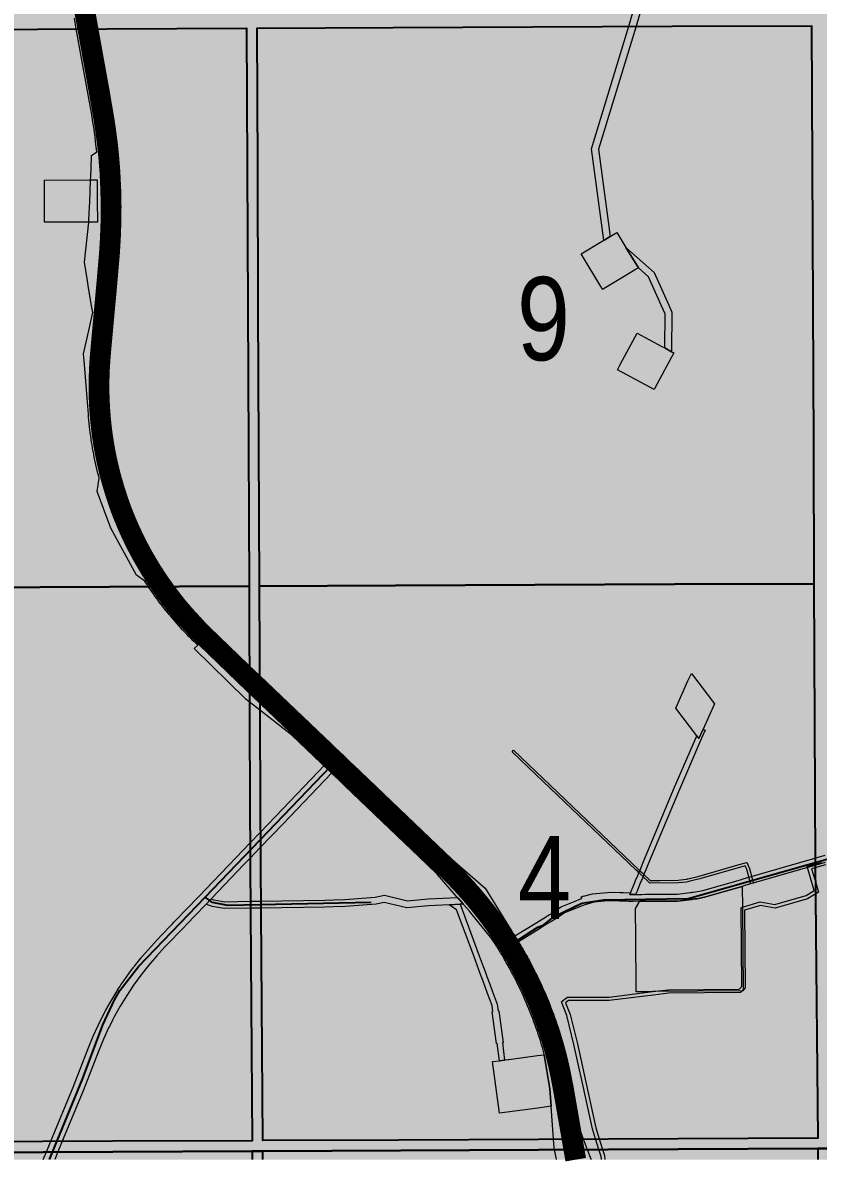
# Model space of a CAD drawing. Extents: x 351064 to 358960, y 6048061 to 6054858.
# Drawn here: x 353499.4 to 353575.8, y 6050431.8 to 6050542.1 of the extents above; entities that cross this region are included whole.
import ezdxf
from ezdxf.enums import TextEntityAlignment as Align

# ---------------------------------------------------------------- set-up
doc = ezdxf.new("R2010")
doc.units = 0
doc.header["$LTSCALE"] = 5
doc.linetypes.add('DASHED2', pattern=[9.525, 6.35, -3.175])
doc.layers.add('AS-ROUTEMAP', color=35, linetype='Continuous', lineweight=0)
for name, color, linetype in [('RoadSeg', 57, 'DASHED2'), ('ROUTE-MAP-HWY', 2, 'Continuous'), ('Townships', 57, 'Continuous')]:
    doc.layers.add(name, color=color, linetype=linetype)
doc.layers.add('ROUTE-MAP-BACKGROUND-H', color=7, linetype='Continuous', true_color=0xf0ebff)
doc.layers.add('Sections', color=7, linetype='Continuous', true_color=0xa75418)
doc.styles.add('120', font='ARIALN.TTF', dxfattribs={"height": 13})

msp = doc.modelspace()

# ---------------------------------------------------------------- hatches: boundary and pattern name
at = {"layer": 'ROUTE-MAP-BACKGROUND-H'}
h = msp.add_hatch(color=256, dxfattribs=at)
h.dxf.hatch_style = 1
h.paths.add_polyline_path([(352109.337, 6051083.716), (353736.796, 6051083.637), (353740.383, 6050432.833), (352105.91, 6050432.833)])

# ---------------------------------------------------------------- linework, layer by layer
at = {"layer": 'AS-ROUTEMAP', "flags": 128}
for points in [[(353555.312, 6050521.237), (353555.219, 6050521.181), (353554.029, 6050529.981), (353557.616, 6050541.748), (353557.923, 6050542.755), (353560.803, 6050552.206), (353560.608, 6050552.351), (353560.584, 6050552.369), (353560.621, 6050552.394), (353560.969, 6050552.624), (353560.99, 6050552.638), (353561.79, 6050553.166), (353561.197, 6050551.215), (353559.792, 6050546.593), (353558.622, 6050542.758), (353558.315, 6050541.751), (353554.709, 6050529.927), (353555.841, 6050521.555), (353555.312, 6050521.237)], [(353505.754, 6050522.928), (353501.5, 6050522.909), (353501.491, 6050524.94), (353501.49, 6050525.222), (353501.488, 6050525.735), (353501.485, 6050526.258), (353501.482, 6050526.972), (353505.923, 6050526.991), (353506.561, 6050526.994), (353506.57, 6050524.963), (353506.579, 6050522.931), (353505.754, 6050522.928)], [(353557.008, 6050517.601), (353555.101, 6050516.445), (353554.916, 6050516.753), (353553.04, 6050519.87), (353555.064, 6050521.087), (353555.219, 6050521.181), (353555.312, 6050521.237), (353555.841, 6050521.555), (353556.467, 6050521.931), (353557.342, 6050520.477), (353558.558, 6050518.541), (353558.319, 6050518.397), (353557.008, 6050517.601)], [(353561.754, 6050514.281), (353561.722, 6050510.477), (353561.068, 6050510.83), (353561.1, 6050514.1), (353560.723, 6050514.951), (353559.516, 6050517.678), (353558.558, 6050518.541), (353557.342, 6050520.477), (353560.068, 6050518.077), (353561.455, 6050514.954), (353561.754, 6050514.281)], [(353560.073, 6050506.906), (353560.038, 6050506.842), (353556.521, 6050508.744), (353556.756, 6050509.179), (353557.02, 6050509.667), (353558.422, 6050512.261), (353560.802, 6050510.975), (353561.068, 6050510.83), (353561.722, 6050510.477), (353561.939, 6050510.36), (353560.6, 6050507.882), (353560.073, 6050506.906)], [(353564.762, 6050474.208), (353564.354, 6050473.295), (353564.156, 6050473.553), (353562.128, 6050476.209), (353563.298, 6050478.832), (353563.504, 6050479.293), (353563.624, 6050479.557), (353565.85, 6050476.643), (353564.762, 6050474.208)], [(353564.612, 6050473.348), (353562.382, 6050468.19), (353559.521, 6050461.323), (353559.249, 6050460.671), (353559.103, 6050460.32), (353559.063, 6050460.224), (353559.034, 6050460.154), (353558.981, 6050460.026), (353558.824, 6050459.651), (353558.755, 6050459.485), (353558.406, 6050458.648), (353558.268, 6050458.324), (353557.937, 6050458.321), (353557.722, 6050458.319), (353557.786, 6050458.477), (353558.204, 6050459.479), (353558.274, 6050459.645), (353558.484, 6050460.149), (353558.553, 6050460.315), (353558.589, 6050460.4), (353558.671, 6050460.598), (353558.7, 6050460.666), (353558.973, 6050461.321), (353561.923, 6050468.39), (353564.156, 6050473.553), (353564.354, 6050473.295), (353564.762, 6050474.208), (353564.957, 6050474.12), (353564.612, 6050473.348)], [(353559.063, 6050460.224), (353559.654, 6050459.659), (353560.552, 6050459.668), (353562.368, 6050459.685), (353563.134, 6050459.771), (353563.231, 6050459.795), (353563.264, 6050459.803), (353563.425, 6050459.843), (353563.462, 6050459.852), (353564.382, 6050460.079), (353568.208, 6050461.187), (353568.826, 6050461.364), (353568.947, 6050461.4), (353568.963, 6050461.365), (353569.016, 6050461.25), (353569.157, 6050460.944), (353569.17, 6050460.915), (353569.294, 6050460.463), (353569.408, 6050460.045), (353569.584, 6050459.402), (353569.328, 6050459.328), (353569.153, 6050459.971), (353569.038, 6050460.389), (353568.919, 6050460.824), (353568.898, 6050460.869), (353568.801, 6050461.08), (353564.443, 6050459.82), (353563.479, 6050459.584), (353563.284, 6050459.536), (353563.173, 6050459.509), (353562.38, 6050459.421), (353559.64, 6050459.396), (353559.539, 6050459.492), (353559.368, 6050459.656), (353558.981, 6050460.026), (353558.744, 6050460.252), (353558.677, 6050460.316), (353558.589, 6050460.4), (353558.475, 6050460.509), (353558.314, 6050460.662), (353557.631, 6050461.315), (353548.685, 6050469.859), (353546.405, 6050472.037), (353546.543, 6050472.181), (353548.684, 6050470.137), (353557.919, 6050461.316), (353558.563, 6050460.702), (353558.601, 6050460.665), (353558.671, 6050460.598), (353558.826, 6050460.45), (353558.963, 6050460.319), (353559.063, 6050460.224)], [(353568.515, 6050449.045), (353559.958, 6050448.978), (353559.94, 6050448.979), (353559.87, 6050448.975), (353558.328, 6050448.963), (353558.286, 6050454.604), (353558.283, 6050455.104), (353558.273, 6050455.95), (353558.267, 6050456.455), (353558.261, 6050456.96), (353558.582, 6050457.527), (353558.656, 6050457.66), (353558.669, 6050457.66), (353558.716, 6050457.66), (353558.878, 6050457.662), (353559.211, 6050457.664), (353559.545, 6050457.667), (353562.306, 6050457.687), (353563.633, 6050457.844), (353563.769, 6050457.86), (353563.832, 6050457.867), (353563.97, 6050457.884), (353564.136, 6050457.903), (353564.892, 6050458.043), (353566.895, 6050458.623), (353568.521, 6050459.094), (353568.536, 6050457.111), (353568.537, 6050456.975), (353568.591, 6050449.122), (353568.592, 6050449.046), (353568.515, 6050449.045)], [(353534.137, 6050458.243), (353536.347, 6050457.72), (353538.332, 6050457.891), (353541.159, 6050458.038), (353541.214, 6050457.975), (353541.644, 6050457.478), (353541.711, 6050457.4), (353541.406, 6050457.384), (353540.368, 6050457.33), (353538.378, 6050457.226), (353536.298, 6050457.047), (353534.133, 6050457.559), (353533.363, 6050457.386), (353530.369, 6050457.165), (353529.297, 6050457.128), (353528.426, 6050457.092), (353522.255, 6050457.006), (353521.249, 6050456.992), (353518.754, 6050456.957), (353517.588, 6050457.16), (353517.441, 6050457.218), (353517.244, 6050457.294), (353517.064, 6050457.364), (353517.015, 6050457.384), (353517.029, 6050457.398), (353517.149, 6050457.524), (353517.513, 6050457.904), (353517.743, 6050457.815), (353517.77, 6050457.804), (353518.807, 6050457.624), (353521.245, 6050457.658), (353522.25, 6050457.672), (353528.409, 6050457.758), (353529.293, 6050457.795), (353530.339, 6050457.831), (353533.265, 6050458.047), (353534.137, 6050458.243)], [(353544.979, 6050447.779), (353545.065, 6050447.131), (353545.148, 6050447.142), (353545.556, 6050444.07), (353545.474, 6050444.059), (353545.694, 6050442.408), (353545.198, 6050442.342), (353544.978, 6050443.994), (353544.896, 6050443.983), (353544.487, 6050447.054), (353544.57, 6050447.065), (353544.491, 6050447.657), (353544.06, 6050448.815), (353543.825, 6050449.447), (353543.564, 6050450.149), (353543.385, 6050450.629), (353542.723, 6050452.409), (353541.073, 6050456.845), (353540.368, 6050457.33), (353541.406, 6050457.384), (353543.255, 6050452.413), (353543.636, 6050451.391), (353543.815, 6050450.909), (353543.994, 6050450.429), (353544.268, 6050449.692), (353544.503, 6050449.06), (353544.979, 6050447.779)], [(353548.885, 6050437.791), (353545.196, 6050437.3), (353544.537, 6050442.254), (353545.198, 6050442.342), (353545.694, 6050442.408), (353545.76, 6050442.417), (353546.024, 6050442.452), (353546.09, 6050442.461), (353548.854, 6050442.828), (353549.491, 6050442.913), (353550.028, 6050439.629), (353550.151, 6050437.959), (353548.885, 6050437.791)]]:
    msp.add_lwpolyline(points, close=True, dxfattribs=at)
for points in [[(353506.397, 6050542.529), (353506.578, 6050541.524), (353507.881, 6050534.297), (353507.968, 6050533.802), (353508.051, 6050533.307), (353508.129, 6050532.81), (353508.203, 6050532.313), (353508.273, 6050531.816), (353508.338, 6050531.317), (353508.399, 6050530.818), (353508.456, 6050530.319), (353508.508, 6050529.819), (353508.556, 6050529.319), (353508.599, 6050528.818), (353508.638, 6050528.317), (353508.673, 6050527.816), (353508.704, 6050527.314), (353508.73, 6050526.813), (353508.751, 6050526.31), (353508.769, 6050525.808), (353508.781, 6050525.306), (353508.789, 6050524.842), (353508.79, 6050524.803), (353508.792, 6050524.598), (353508.793, 6050524.454), (353508.793, 6050524.39), (353508.794, 6050524.344), (353508.794, 6050524.301), (353508.794, 6050524.147), (353508.794, 6050524.013), (353508.794, 6050523.954), (353508.794, 6050523.844), (353508.794, 6050523.798), (353508.789, 6050523.296), (353508.78, 6050522.793), (353508.767, 6050522.291), (353508.749, 6050521.789), (353508.727, 6050521.287), (353508.7, 6050520.785), (353508.681, 6050520.467), (353508.669, 6050520.283), (353508.633, 6050519.782), (353508.593, 6050519.281), (353508.551, 6050518.78), (353508.176, 6050514.719), (353507.745, 6050510.05), (353507.72, 6050509.772), (353507.698, 6050509.493), (353507.679, 6050509.215), (353507.661, 6050508.936), (353507.646, 6050508.657), (353507.634, 6050508.378), (353507.624, 6050508.099), (353507.617, 6050507.819), (353507.614, 6050507.708), (353507.612, 6050507.54), (353507.61, 6050507.261), (353507.609, 6050506.981), (353507.611, 6050506.702), (353507.613, 6050506.535), (353507.615, 6050506.422), (353507.623, 6050506.143), (353507.632, 6050505.864), (353507.644, 6050505.585), (353507.654, 6050505.363), (353507.657, 6050505.306), (353507.675, 6050505.027), (353507.694, 6050504.748), (353507.715, 6050504.47), (353507.738, 6050504.192), (353507.765, 6050503.913), (353507.794, 6050503.635), (353507.825, 6050503.358), (353507.857, 6050503.08), (353507.864, 6050503.027), (353507.894, 6050502.803), (353507.932, 6050502.527), (353507.973, 6050502.25), (353508.015, 6050501.974), (353508.032, 6050501.866), (353508.061, 6050501.698), (353508.109, 6050501.423), (353508.159, 6050501.149), (353508.211, 6050500.874), (353508.243, 6050500.712), (353508.266, 6050500.6), (353508.323, 6050500.327), (353508.383, 6050500.054), (353508.445, 6050499.781), (353508.495, 6050499.566), (353508.509, 6050499.509), (353508.576, 6050499.238), (353508.645, 6050498.968), (353508.716, 6050498.697), (353508.789, 6050498.428), (353508.866, 6050498.159), (353508.944, 6050497.891), (353509.025, 6050497.623), (353509.107, 6050497.356), (353509.123, 6050497.306), (353509.193, 6050497.09), (353509.281, 6050496.825), (353509.371, 6050496.561), (353509.462, 6050496.296), (353509.498, 6050496.195), (353509.557, 6050496.034), (353509.654, 6050495.772), (353509.753, 6050495.511), (353509.853, 6050495.25), (353509.913, 6050495.098), (353509.957, 6050494.99), (353510.063, 6050494.732), (353510.171, 6050494.475), (353510.281, 6050494.217), (353510.368, 6050494.017), (353510.393, 6050493.961), (353510.508, 6050493.707), (353510.625, 6050493.454), (353510.743, 6050493.2), (353510.863, 6050492.949), (353510.988, 6050492.698), (353511.113, 6050492.449), (353511.241, 6050492.2), (353511.37, 6050491.952), (353511.394, 6050491.907), (353511.502, 6050491.706), (353511.637, 6050491.461), (353511.773, 6050491.217), (353511.911, 6050490.974), (353511.963, 6050490.882), (353512.051, 6050490.732), (353512.194, 6050490.493), (353512.338, 6050490.253), (353512.484, 6050490.015), (353512.57, 6050489.878), (353512.633, 6050489.778), (353512.784, 6050489.544), (353512.937, 6050489.31), (353513.091, 6050489.077), (353513.212, 6050488.896), (353513.248, 6050488.845), (353513.407, 6050488.616), (353513.567, 6050488.387), (353513.73, 6050488.16), (353513.894, 6050487.933), (353514.061, 6050487.708), (353514.23, 6050487.484), (353514.401, 6050487.262), (353514.574, 6050487.042), (353514.749, 6050486.823), (353514.926, 6050486.605), (353515.104, 6050486.389), (353515.285, 6050486.174), (353515.467, 6050485.961), (353515.651, 6050485.751), (353515.838, 6050485.542), (353516.025, 6050485.334), (353516.215, 6050485.127), (353516.406, 6050484.922), (353516.599, 6050484.718), (353516.794, 6050484.518), (353516.991, 6050484.318), (353517.189, 6050484.12), (353517.389, 6050483.924), (353517.59, 6050483.727), (353521.138, 6050480.335), (353522.148, 6050479.369), (353529.063, 6050472.755), (353529.331, 6050472.498), (353529.452, 6050472.383), (353529.786, 6050472.064), (353530.267, 6050471.603), (353530.496, 6050471.384), (353530.989, 6050470.913), (353531.114, 6050470.793), (353538.484, 6050463.745), (353540.631, 6050461.695), (353541.155, 6050461.242), (353543.831, 6050458.928), (353546.119, 6050455.167), (353546.307, 6050454.88), (353546.49, 6050454.597), (353546.657, 6050454.338), (353546.67, 6050454.317), (353546.698, 6050454.273), (353546.719, 6050454.239), (353546.786, 6050454.131), (353546.85, 6050454.028), (353546.873, 6050453.992), (353546.896, 6050453.955), (353546.931, 6050453.898), (353546.962, 6050453.847), (353546.977, 6050453.822), (353547.008, 6050453.771), (353547.026, 6050453.741), (353547.048, 6050453.706), (353547.068, 6050453.669), (353547.199, 6050453.452), (353547.326, 6050453.238), (353547.372, 6050453.163), (353547.476, 6050452.985), (353547.541, 6050452.872), (353547.642, 6050452.695), (353547.708, 6050452.579), (353547.725, 6050452.55), (353547.872, 6050452.285), (353547.976, 6050452.096), (353548.034, 6050451.99), (353548.099, 6050451.869), (353548.194, 6050451.693), (353548.35, 6050451.395), (353548.505, 6050451.095), (353548.657, 6050450.794), (353548.806, 6050450.492), (353548.952, 6050450.192), (353549.095, 6050449.889), (353549.235, 6050449.586), (353549.373, 6050449.281), (353549.508, 6050448.975), (353549.641, 6050448.668), (353549.77, 6050448.36), (353549.897, 6050448.051), (353550.022, 6050447.741), (353550.144, 6050447.429), (353550.263, 6050447.117), (353550.379, 6050446.803), (353550.492, 6050446.489), (353550.603, 6050446.174), (353550.711, 6050445.857), (353550.817, 6050445.54), (353550.919, 6050445.222), (353551.019, 6050444.903), (353551.116, 6050444.583), (353551.21, 6050444.262), (353551.302, 6050443.94), (353551.391, 6050443.618), (353552.194, 6050440.006), (353552.977, 6050435.495), (353553.239, 6050434.822), (353553.63, 6050433.819), (353553.63, 6050433.819), (353550.481, 6050433.805), (353550.441, 6050434.005), (353550.382, 6050434.81), (353550.151, 6050437.959), (353550.028, 6050439.629), (353549.491, 6050442.913), (353549.462, 6050443.092), (353549.391, 6050443.351), (353549.318, 6050443.608), (353549.244, 6050443.865), (353549.167, 6050444.122), (353549.088, 6050444.378), (353549.007, 6050444.633), (353548.924, 6050444.887), (353548.839, 6050445.141), (353548.731, 6050445.455), (353548.621, 6050445.768), (353548.507, 6050446.08), (353548.391, 6050446.391), (353548.273, 6050446.701), (353548.151, 6050447.009), (353548.027, 6050447.317), (353547.9, 6050447.624), (353547.771, 6050447.929), (353547.639, 6050448.234), (353547.504, 6050448.537), (353547.367, 6050448.839), (353547.227, 6050449.14), (353547.085, 6050449.44), (353546.94, 6050449.738), (353546.792, 6050450.035), (353546.674, 6050450.268), (353546.642, 6050450.331), (353546.489, 6050450.626), (353546.469, 6050450.663), (353546.365, 6050450.859), (353546.333, 6050450.919), (353546.175, 6050451.21), (353546.068, 6050451.406), (353546.015, 6050451.501), (353545.916, 6050451.677), (353545.852, 6050451.79), (353545.75, 6050451.968), (353545.687, 6050452.078), (353545.667, 6050452.113), (353545.54, 6050452.328), (353545.519, 6050452.364), (353545.483, 6050452.425), (353545.412, 6050452.543), (353545.349, 6050452.649), (353545.309, 6050452.715), (353545.176, 6050452.932), (353545.134, 6050453), (353545.001, 6050453.214), (353544.957, 6050453.283), (353544.823, 6050453.494), (353544.777, 6050453.566), (353544.643, 6050453.773), (353544.595, 6050453.846), (353544.461, 6050454.05), (353542.304, 6050456.714), (353541.782, 6050457.317), (353541.711, 6050457.4), (353541.644, 6050457.478), (353541.214, 6050457.975), (353541.159, 6050458.038), (353541.076, 6050458.134), (353539.249, 6050460.25), (353538.225, 6050461.229), (353530.347, 6050468.763), (353529.733, 6050469.349), (353529.073, 6050469.98), (353528.987, 6050470.063), (353528.339, 6050470.682), (353528.069, 6050470.941), (353525.256, 6050473.631), (353522.162, 6050476.05), (353521.153, 6050476.838), (353520.844, 6050477.08), (353515.886, 6050481.945), (353516.208, 6050482.283), (353515.996, 6050482.488), (353515.785, 6050482.695), (353515.576, 6050482.904), (353515.368, 6050483.114), (353515.163, 6050483.327), (353514.959, 6050483.541), (353514.757, 6050483.757), (353514.558, 6050483.976), (353514.357, 6050484.194), (353514.163, 6050484.414), (353513.969, 6050484.638), (353513.776, 6050484.862), (353513.586, 6050485.087), (353513.482, 6050485.211), (353513.397, 6050485.315), (353513.211, 6050485.545), (353513.027, 6050485.776), (353512.844, 6050486.008), (353512.663, 6050486.241), (353512.652, 6050486.255), (353512.485, 6050486.477), (353512.309, 6050486.715), (353512.134, 6050486.954), (353511.962, 6050487.193), (353511.864, 6050487.33), (353511.792, 6050487.435), (353511.624, 6050487.679), (353511.462, 6050487.922), (353511.344, 6050488.094), (353511.231, 6050488.264), (353511.119, 6050488.435), (353510.322, 6050489.004), (353507.865, 6050493.509), (353506.546, 6050497.025), (353506.75, 6050498.308), (353506.675, 6050498.597), (353506.603, 6050498.886), (353506.533, 6050499.175), (353506.465, 6050499.466), (353506.401, 6050499.756), (353506.338, 6050500.048), (353506.278, 6050500.34), (353506.222, 6050500.633), (353506.199, 6050500.749), (353506.167, 6050500.925), (353506.115, 6050501.219), (353506.066, 6050501.513), (353506.018, 6050501.807), (353505.99, 6050501.983), (353505.973, 6050502.101), (353505.932, 6050502.396), (353505.892, 6050502.692), (353505.855, 6050502.987), (353505.827, 6050503.224), (353505.82, 6050503.283), (353505.79, 6050503.58), (353505.76, 6050503.876), (353505.734, 6050504.173), (353505.709, 6050504.469), (353505.587, 6050506.004), (353505.585, 6050506.032), (353505.329, 6050509.26), (353505.248, 6050510.281), (353505.74, 6050512.507), (353506.125, 6050514.251), (353506.05, 6050514.71), (353505.896, 6050515.653), (353505.703, 6050516.836), (353505.632, 6050517.271), (353505.338, 6050519.075), (353505.754, 6050522.928), (353505.767, 6050523.048), (353505.799, 6050523.851), (353505.819, 6050524.35), (353505.821, 6050524.401), (353505.838, 6050524.85), (353505.923, 6050526.991), (353505.936, 6050527.311), (353505.964, 6050528.036), (353506.016, 6050529.338), (353506.512, 6050529.69), (353506.461, 6050530.164), (353506.407, 6050530.638), (353506.349, 6050531.112), (353506.286, 6050531.585), (353506.22, 6050532.058), (353506.149, 6050532.53), (353506.075, 6050533.002), (353505.996, 6050533.473), (353505.914, 6050533.943), (353504.87, 6050539.731), (353504.548, 6050541.515), (353504.367, 6050542.52)], [(353501.379, 6050432.833), (353501.69, 6050433.586), (353501.853, 6050433.98), (353502.106, 6050434.594), (353504.263, 6050439.814), (353505.761, 6050443.676), (353506.184, 6050444.711), (353506.644, 6050445.731), (353506.752, 6050445.95), (353507.052, 6050446.554), (353507.14, 6050446.733), (353507.393, 6050447.199), (353507.476, 6050447.354), (353507.53, 6050447.453), (353507.645, 6050447.658), (353507.676, 6050447.712), (353508.24, 6050448.681), (353508.613, 6050449.265), (353508.683, 6050449.375), (353508.76, 6050449.496), (353508.842, 6050449.624), (353509.12, 6050450.028), (353509.343, 6050450.35), (353509.408, 6050450.445), (353509.477, 6050450.544), (353509.798, 6050450.976), (353510.039, 6050451.299), (353510.091, 6050451.37), (353510.145, 6050451.442), (353510.521, 6050451.91), (353510.771, 6050452.222), (353510.807, 6050452.267), (353510.845, 6050452.314), (353510.908, 6050452.386), (353512.312, 6050453.955), (353512.337, 6050453.981), (353512.382, 6050454.034), (353512.729, 6050454.394), (353513.666, 6050455.366), (353513.794, 6050455.498), (353513.804, 6050455.51), (353513.933, 6050455.643), (353515.353, 6050457.115), (353516.067, 6050457.861), (353516.17, 6050457.968), (353516.297, 6050458.101), (353516.401, 6050458.209), (353516.954, 6050458.787), (353519.211, 6050461.145), (353521.211, 6050463.234), (353522.212, 6050464.28), (353523.686, 6050465.82), (353527.786, 6050470.104), (353528.339, 6050470.682), (353528.987, 6050470.063), (353529.073, 6050469.98), (353524.419, 6050465.119), (353522.218, 6050462.819), (353521.217, 6050461.773), (353520.622, 6050461.151), (353517.611, 6050458.006), (353517.513, 6050457.904), (353517.149, 6050457.524), (353517.029, 6050457.398), (353517.015, 6050457.384), (353516.799, 6050457.158), (353516.133, 6050456.463), (353515.051, 6050455.336), (353515, 6050455.284), (353513.069, 6050453.277), (353512.26, 6050452.403), (353511.488, 6050451.498), (353510.751, 6050450.563), (353510.052, 6050449.599), (353509.392, 6050448.609), (353508.772, 6050447.593), (353508.193, 6050446.553), (353508.037, 6050446.247), (353507.732, 6050445.644), (353507.655, 6050445.492), (353507.159, 6050444.409), (353506.707, 6050443.308), (353505.206, 6050439.436), (353503.207, 6050434.598), (353502.791, 6050433.591), (353502.477, 6050432.833)], [(353576.493, 6050461.399), (353575.49, 6050461.113), (353574.922, 6050460.949), (353574.792, 6050460.911), (353568.777, 6050459.168), (353568.521, 6050459.094), (353566.895, 6050458.623), (353566.895, 6050458.623), (353564.894, 6050458.043), (353564.136, 6050457.903), (353563.97, 6050457.884), (353563.832, 6050457.867), (353563.769, 6050457.86), (353563.633, 6050457.844), (353562.306, 6050457.687), (353559.545, 6050457.667), (353559.211, 6050457.664), (353558.878, 6050457.662), (353558.669, 6050457.66), (353558.042, 6050457.655), (353557.579, 6050457.652), (353557.45, 6050457.657), (353556.739, 6050457.685), (353556.278, 6050457.705), (353555.946, 6050457.718), (353555.276, 6050457.659), (353554.273, 6050457.57), (353553.309, 6050457.3), (353551.438, 6050456.544), (353550.755, 6050456.079), (353550.053, 6050455.646), (353549.627, 6050455.384), (353548.779, 6050454.862), (353547.008, 6050453.771), (353546.977, 6050453.822), (353546.962, 6050453.847), (353546.931, 6050453.898), (353546.895, 6050453.955), (353546.873, 6050453.991), (353546.85, 6050454.028), (353546.786, 6050454.131), (353546.719, 6050454.239), (353546.698, 6050454.273), (353546.67, 6050454.317), (353546.657, 6050454.338), (353548.774, 6050455.637), (353549.7, 6050456.206), (353549.75, 6050456.237), (353549.796, 6050456.266), (353550.289, 6050456.567), (353550.682, 6050456.836), (353551.122, 6050457.135), (353551.185, 6050457.16), (353552, 6050457.49), (353552.788, 6050457.808), (353552.974, 6050457.883), (353553.094, 6050457.931), (353553.04, 6050458.089), (353553.159, 6050458.123), (353553.214, 6050458.138), (353553.267, 6050458.151), (353554.122, 6050458.393), (353555.926, 6050458.553), (353556.78, 6050458.517), (353557.079, 6050458.506), (353557.786, 6050458.477), (353557.722, 6050458.319), (353557.937, 6050458.321), (353558.268, 6050458.324), (353558.652, 6050458.326), (353558.873, 6050458.328), (353559.206, 6050458.331), (353559.539, 6050458.333), (353562.264, 6050458.353), (353563.498, 6050458.499), (353563.6, 6050458.511), (353563.697, 6050458.523), (353563.802, 6050458.535), (353564.022, 6050458.561), (353564.721, 6050458.687), (353568.334, 6050459.734), (353568.597, 6050459.81), (353574.043, 6050461.388), (353575.486, 6050461.806), (353576.49, 6050462.097)], [(353554.991, 6050432.833), (353554.962, 6050433.151), (353554.749, 6050433.824), (353554.43, 6050434.828), (353554.121, 6050435.799), (353553.177, 6050440.199), (353552.35, 6050443.891), (353551.67, 6050446.687), (353551.14, 6050448.01), (353551.415, 6050448.219), (353551.724, 6050448.453), (353551.957, 6050448.454), (353555.725, 6050448.463), (353559.94, 6050448.984), (353560.205, 6050449.017), (353561.41, 6050449.165), (353568.218, 6050449.218), (353568.466, 6050449.47), (353568.407, 6050457.073), (353568.537, 6050457.111), (353570.247, 6050457.603), (353571.648, 6050457.357), (353574.643, 6050458.219), (353575.433, 6050458.683), (353574.792, 6050460.911), (353574.763, 6050461.009), (353575.489, 6050461.217), (353576.119, 6050461.397)], [(353576.495, 6050461.158), (353575.493, 6050460.871), (353575.176, 6050460.781), (353575.503, 6050459.643), (353575.825, 6050458.527), (353575.676, 6050458.439), (353575.65, 6050458.424), (353575.515, 6050458.336), (353575.354, 6050458.25), (353574.776, 6050457.91), (353571.666, 6050457.015), (353570.266, 6050457.261), (353568.743, 6050456.823), (353568.8, 6050449.334), (353568.601, 6050449.132), (353568.554, 6050449.084), (353568.358, 6050448.886), (353561.432, 6050448.832), (353559.974, 6050448.652), (353559.945, 6050448.649), (353555.745, 6050448.13), (353552.192, 6050448.119), (353551.836, 6050448.12), (353551.544, 6050447.898), (353551.988, 6050446.789), (353552.674, 6050443.969), (353553.504, 6050440.264), (353554.439, 6050435.905), (353554.781, 6050434.829), (353555.1, 6050433.825), (353555.29, 6050433.228), (353555.326, 6050432.833)], [(353550.675, 6050432.833), (353550.481, 6050433.805), (353553.63, 6050433.819), (353553.98, 6050432.92), (353553.988, 6050432.833)]]:
    msp.add_lwpolyline(points, dxfattribs=at)
at = {"layer": 'RoadSeg', "flags": 128}
for points in [[(353546.622, 6050453.686), (353548.881, 6050455.184), (353549.442, 6050455.4), (353550.453, 6050456.195), (353553.118, 6050457.471), (353555.176, 6050457.796), (353563.309, 6050457.926), (353586.731, 6050464.558), (353595.438, 6050465.605), (353603.373, 6050466.83), (353604.093, 6050467.317), (353605.075, 6050470.346), (353605.376, 6050477.357), (353606.285, 6050491.189), (353606.561, 6050493.23), (353609.266, 6050507.246), (353609.41, 6050509.217), (353608.467, 6050510.725), (353605.186, 6050514.733)], [(353529.002, 6050470.661), (353529.447, 6050471.055)], [(353516.92, 6050458.048), (353529.002, 6050470.661)], [(353501.975, 6050432.833), (353505.143, 6050440.574), (353507.096, 6050445.798), (353508.229, 6050448.198), (353508.737, 6050449.079), (353510.539, 6050451.398), (353516.92, 6050458.048)], [(353532.875, 6050457.532), (353519.111, 6050457.243), (353517.635, 6050457.535), (353516.92, 6050458.048)], [(353546.154, 6050453.357), (353546.622, 6050453.686)]]:
    msp.add_lwpolyline(points, dxfattribs=at)
at = {"layer": 'ROUTE-MAP-HWY', "const_width": 1.999, "flags": 128}
msp.add_lwpolyline([(353552.519, 6050432.833), (353552.483, 6050433.044), (353551.532, 6050438.501), (353551.282, 6050439.902), (353551.111, 6050440.796), (353550.977, 6050441.449), (353550.837, 6050442.066), (353550.621, 6050442.944), (353550.4, 6050443.75), (353550.245, 6050444.271), (353550.073, 6050444.822), (353549.837, 6050445.53), (353549.577, 6050446.27), (353549.342, 6050446.9), (353549.062, 6050447.613), (353548.83, 6050448.177), (353548.607, 6050448.696), (353548.343, 6050449.278), (353548.02, 6050449.96), (353547.748, 6050450.509), (353547.44, 6050451.108), (353547.11, 6050451.722), (353546.781, 6050452.307), (353546.503, 6050452.786), (353546.154, 6050453.357), (353545.972, 6050453.656), (353545.553, 6050454.305), (353545.125, 6050454.94), (353544.731, 6050455.502), (353544.287, 6050456.113), (353543.765, 6050456.797), (353543.125, 6050457.592), (353542.498, 6050458.331), (353542.055, 6050458.834), (353541.439, 6050459.505), (353540.858, 6050460.111), (353539.785, 6050461.176), (353529.447, 6050471.055), (353526.962, 6050473.43), (353520.953, 6050479.173), (353517.067, 6050482.927), (353516.233, 6050483.757), (353515.25, 6050484.803), (353514.746, 6050485.373), (353514.079, 6050486.168), (353513.6, 6050486.777), (353513.142, 6050487.391), (353512.604, 6050488.15), (353512.173, 6050488.792), (353511.781, 6050489.403), (353511.303, 6050490.193), (353510.879, 6050490.935), (353510.433, 6050491.767), (353510.087, 6050492.458), (353509.724, 6050493.227), (353509.386, 6050493.993), (353509.096, 6050494.696), (353508.858, 6050495.307), (353508.577, 6050496.094), (353508.21, 6050497.227), (353507.911, 6050498.257), (353507.727, 6050498.962), (353507.494, 6050499.961), (353507.327, 6050500.777), (353507.169, 6050501.667), (353507.05, 6050502.461), (353506.965, 6050503.126), (353506.868, 6050504.06), (353506.792, 6050505.083), (353506.755, 6050505.819), (353506.735, 6050506.494), (353506.728, 6050507.138), (353506.736, 6050507.833), (353506.771, 6050508.824), (353506.828, 6050509.731), (353506.887, 6050510.465), (353507.496, 6050517.158), (353507.735, 6050519.931), (353507.823, 6050521.326), (353507.882, 6050522.971), (353507.894, 6050524.408), (353507.865, 6050525.978), (353507.784, 6050527.7), (353507.669, 6050529.177), (353507.536, 6050530.46), (353507.357, 6050531.802), (353507.193, 6050532.897), (353506.768, 6050535.386), (353504.072, 6050550.322)], dxfattribs=at)
at = {"layer": 'Sections', "flags": 128}
for points in [[(353521.084, 6050501.347), (353521.141, 6050487.942), (353507.745, 6050487.882), (353494.35, 6050487.823), (353480.954, 6050487.763), (353467.893, 6050487.706), (353467.842, 6050501.111), (353467.79, 6050514.517), (353467.739, 6050527.923), (353467.688, 6050541.329), (353480.743, 6050541.387), (353494.133, 6050541.446), (353507.523, 6050541.505), (353520.914, 6050541.564), (353520.97, 6050528.159), (353521.027, 6050514.753)], [(353575.342, 6050501.586), (353575.402, 6050488.181), (353562.005, 6050488.122), (353548.607, 6050488.063), (353535.209, 6050488.004), (353522.147, 6050487.946), (353522.09, 6050501.352), (353522.033, 6050514.757), (353521.976, 6050528.163), (353521.919, 6050541.569), (353534.978, 6050541.626), (353548.372, 6050541.685), (353561.767, 6050541.743), (353575.161, 6050541.802), (353575.221, 6050528.397), (353575.282, 6050514.992)], [(353521.351, 6050447.726), (353521.445, 6050434.657), (353508.035, 6050434.597), (353494.625, 6050434.537), (353481.213, 6050434.477), (353468.137, 6050434.419), (353468.068, 6050447.489), (353467.996, 6050460.894), (353467.945, 6050474.3), (353467.893, 6050487.706), (353480.954, 6050487.763), (353494.35, 6050487.823), (353507.745, 6050487.882), (353521.141, 6050487.942), (353521.198, 6050474.536), (353521.255, 6050461.13)], [(353575.643, 6050447.968), (353575.759, 6050434.9), (353562.349, 6050434.84), (353548.939, 6050434.78), (353535.528, 6050434.72), (353522.451, 6050434.661), (353522.357, 6050447.73), (353522.26, 6050461.135), (353522.204, 6050474.54), (353522.147, 6050487.946), (353535.209, 6050488.004), (353548.607, 6050488.063), (353562.005, 6050488.122), (353575.402, 6050488.181), (353575.463, 6050474.776), (353575.523, 6050461.371)]]:
    msp.add_lwpolyline(points, close=True, dxfattribs=at)
for points in [[(353468.145, 6050432.833), (353468.142, 6050433.413), (353481.219, 6050433.472), (353494.63, 6050433.532), (353508.041, 6050433.592), (353521.453, 6050433.651), (353521.456, 6050432.833)], [(353522.462, 6050432.833), (353522.458, 6050433.656), (353535.534, 6050433.714), (353548.945, 6050433.774), (353562.357, 6050433.834), (353575.768, 6050433.894), (353575.773, 6050432.833)]]:
    msp.add_lwpolyline(points, dxfattribs=at)
at = {"layer": 'Townships', "flags": 128}
for points in [[(353412.822, 6050432.833), (353412.82, 6050433.166), (353413.826, 6050433.171), (353440.314, 6050433.289), (353467.137, 6050433.409), (353468.142, 6050433.413), (353494.63, 6050433.532), (353521.453, 6050433.651), (353522.458, 6050433.656), (353548.945, 6050433.774), (353575.768, 6050433.894), (353576.773, 6050433.899), (353603.261, 6050434.017), (353630.082, 6050434.136), (353631.087, 6050434.14), (353657.573, 6050434.258), (353684.395, 6050434.376), (353685.4, 6050434.379), (353711.886, 6050434.439), (353738.707, 6050434.5)], [(353631.087, 6050434.14), (353630.082, 6050434.136), (353603.261, 6050434.017), (353576.773, 6050433.899), (353575.768, 6050433.894), (353548.945, 6050433.774), (353522.458, 6050433.656), (353521.453, 6050433.651), (353494.63, 6050433.532), (353468.142, 6050433.413), (353467.137, 6050433.409), (353440.314, 6050433.289), (353413.826, 6050433.171), (353412.82, 6050433.166)]]:
    msp.add_lwpolyline(points, dxfattribs=at)

# ---------------------------------------------------------------- texts
at = {"layer": 'RoadSeg', "style": '120'}
for s, p in [('9', (353549.423, 6050513.652)), ('4', (353549.517, 6050459.949))]:
    msp.add_text(s, height=8.002, dxfattribs=at).set_placement(p, align=Align.MIDDLE_CENTER)

doc.saveas('drawing.dxf')
